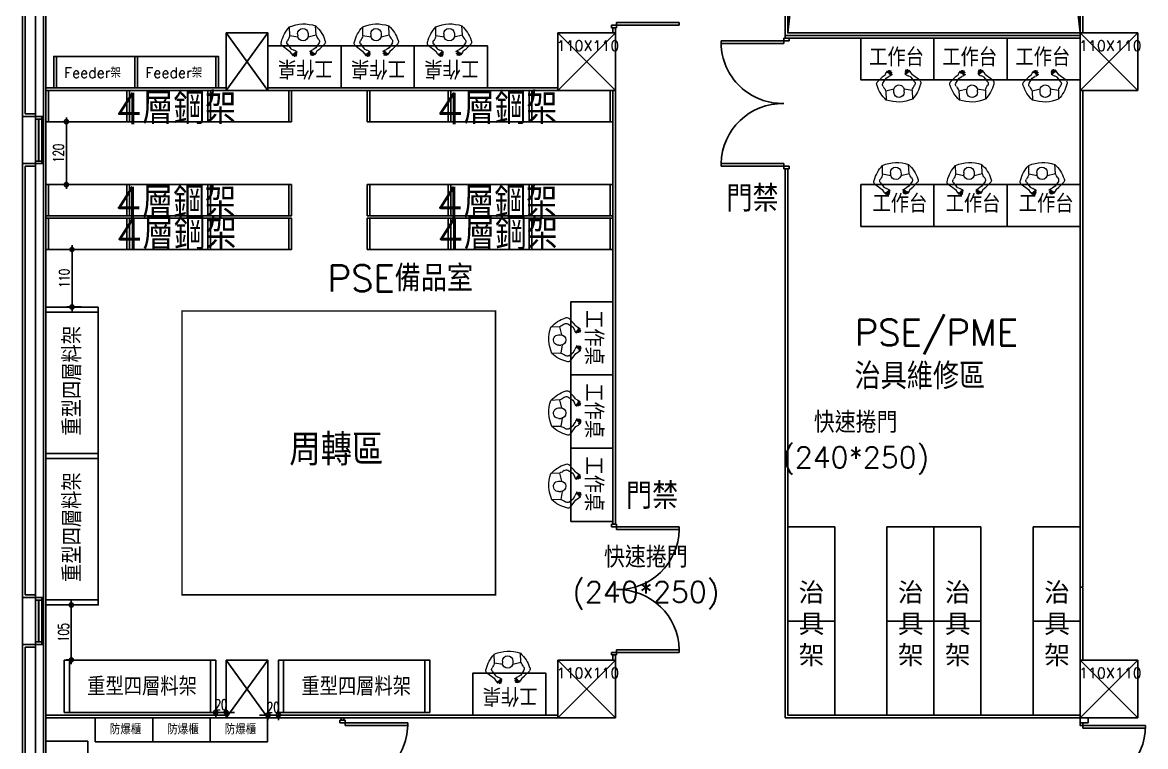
# Model space of a CAD drawing. Extents: x -80 to 56020, y 18240 to 42185.
# Drawn here: x -80 to 2070, y 20690 to 22075 of the extents above; entities that cross this region are included whole.
import ezdxf
from ezdxf.enums import TextEntityAlignment as Align

# ---------------------------------------------------------------- set-up
doc = ezdxf.new("R2010")
doc.units = 0
doc.header["$LTSCALE"] = 200
doc.linetypes.add('HIDDEN', pattern=[0.3, 0.2, -0.1])
doc.linetypes.add('XFAB-L20$0$HIDDEN', pattern=[0.3, 0.2, -0.1])
doc.layers.add('2', color=2, linetype='Continuous', lineweight=9)
for name, color, linetype in [('XFAB-L20$0$4', 4, 'Continuous'), ('XFAB-L20$0$8', 8, 'Continuous'), ('XFAB-L20$0$BEAM', 5, 'Continuous'), ('XFAB-L20$0$COL', 1, 'Continuous'), ('XFAB-L20$0$DOR', 4, 'Continuous'), ('XFAB-L20$0$OPEN', 8, 'Continuous'), ('XFAB-L20$0$WALL-C', 6, 'Continuous'), ('XFAB-L20$0$WALL-CR', 5, 'XFAB-L20$0$HIDDEN'), ('XFAB-L20$0$WALL-P', 3, 'Continuous'), ('XFAB-L20$0$WIN', 12, 'Continuous'), ('XFAB-L20$0$WIN-S', 4, 'Continuous'), ('緯穎新設隔間', 151, 'Continuous'), ('緯穎生產設備', 7, 'Continuous')]:
    doc.layers.add(name, color=color, linetype=linetype)
doc.styles.add('C1', font='SIMPLEX.shx', dxfattribs={"bigfont": 'CHINESET.shx'})
doc.styles.add('DIM', font='simplex.shx', dxfattribs={"bigfont": 'chineset.shx'})
doc.styles.add('SIMPLEX', font='SIMPLEX.shx', dxfattribs={"width": 0.7})
doc.styles.add('XFAB-L20$0$CHINA', font='simplex.shx', dxfattribs={"width": 0.75, "bigfont": 'chineset.shx'})
doc.dimstyles.new('CIRM', dxfattribs={"dimtxt": 20, "dimasz": 8, "dimexe": 10, "dimexo": 0, "dimgap": 5, "dimtad": 1, "dimdsep": 46, "dimtxsty": 'SIMPLEX', "dimblk": 'CIR', "dimcen": 10, "dimdle": 10, "dimclrt": 2, "dimazin": 0, "dimtfac": 1, "dimtix": 1, "dimtmove": 2, "dimatfit": 3, "dimldrblk": 'CIR', "dimfxl": 1, "dimtolj": 1, "dimarcsym": 0})

# ---------------------------------------------------------------- blocks, each defined once
blk = doc.blocks.new('XFAB-L20$0$C-110x110')
at = {"layer": 'Defpoints'}
for p, q in [((55, -55), (-55, 55)), ((-55, -55), (55, 55))]:
    blk.add_line(p, q, dxfattribs=at)
at = {"layer": 'XFAB-L20$0$COL'}
blk.add_lwpolyline([(-55, 55), (55, 55), (55, -55), (-55, -55)], close=True, dxfattribs=at)
at = {"layer": 'Defpoints', "style": 'XFAB-L20$0$CHINA'}
blk.add_text('110X110', height=20, dxfattribs=at).set_placement((-57.4, 30.5), align=Align.MIDDLE_LEFT)
blk = doc.blocks.new('XFAB-L20$0$C-80x110')
at = {"layer": 'Defpoints', "linetype": 'ByBlock'}
for p, q in [((40, 55), (-40, -55)), ((40, -55), (-40, 55))]:
    blk.add_line(p, q, dxfattribs=at)
at = {"layer": 'XFAB-L20$0$COL', "linetype": 'ByBlock'}
blk.add_lwpolyline([(-40, 55), (40, 55), (40, -55), (-40, -55)], close=True, dxfattribs=at)
blk = doc.blocks.new('XFAB-L20$0$door')
at = {"layer": 'XFAB-L20$0$DOR'}
blk.add_lwpolyline([(0, 1), (0.04, 1), (0.04, 0), (0, 0)], close=True, dxfattribs=at)
blk.add_arc((0, 0), 1, 0, 90, dxfattribs=at)
blk = doc.blocks.new('A$Cbcfefc82')
at = {"layer": '緯穎新設隔間'}
for p, q in [((0, 260), (0, 255)), ((10, 260), (0, 260)), ((2.5, 265), (2.5, 260)), ((7.5, 265), (2.5, 265)), ((7.5, 260), (2.5, 260)), ((7.5, 265), (7.5, 260)), ((10, 255), (10, 260)), ((0, 255), (10, 255)), ((10, 255), (10, 250)), ((130, 255), (10, 255)), ((10, 250), (130, 250)), ((130, 250), (130, 255)), ((0, 10), (0, 15)), ((0, 15), (10, 15)), ((10, 10), (0, 10)), ((2.5, 10), (2.5, 5)), ((7.5, 10), (2.5, 10)), ((7.5, 10), (2.5, 10)), ((7.5, 5), (2.5, 5)), ((7.5, 10), (7.5, 5)), ((10, 15), (10, 20)), ((10, 20), (130, 20)), ((10, 15), (10, 10)), ((130, 15), (10, 15)), ((130, 20), (130, 15))]:
    blk.add_line(p, q, dxfattribs=at)
for centre, start, end in [((12.5, 252.5), 268.7811, 358.7811), ((12.5, 17.5), 1.2189, 91.2189)]:
    blk.add_arc(centre, 117.5, start, end, dxfattribs=at)
blk = doc.blocks.new('MAN')
at = {"layer": '2', "color": 0}
for p, q in [((60858.6, -155354.4, 0), (60870, -155368.7, 0)), ((60840.9, -155370.2, 0), (60823.9, -155370.6, 0)), ((60844.3, -155385.9, 0), (60840.9, -155370.2, 0)), ((60856.4, -155365, 0), (60865.7, -155371.6, 0)), ((60865.7, -155371.6, 0), (60868.6, -155376.9, 0)), ((60869.4, -155379, 0), (60868.6, -155376.9, 0)), ((60871.9, -155383.1, 0), (60869.5, -155379, 0)), ((60870, -155368.7, 0), (60875, -155371.5, 0)), ((60872.5, -155379.5, 0), (60873.6, -155382.6, 0)), ((60876.1, -155382.8, 0), (60872.6, -155379.1, 0)), ((60873.9, -155377.6, 0), (60877.1, -155381.8, 0)), ((60878.4, -155381.8, 0), (60874, -155377.4, 0)), ((60875, -155371.5, 0), (60879.1, -155374.9, 0)), ((60879.3, -155379.1, 0), (60875.1, -155376.2, 0)), ((60875.1, -155376.2, 0), (60879.5, -155380.9, 0)), ((60875.9, -155374.1, 0), (60875.7, -155374.4, 0)), ((60875.7, -155374.4, 0), (60879.9, -155377.8, 0)), ((60879, -155375.5, 0), (60875.9, -155374.1, 0)), ((60879.8, -155379.2, 0), (60878.6, -155378.7, 0)), ((60879.1, -155374.9, 0), (60879.1, -155375.6, 0)), ((60879.1, -155375.6, 0), (60879.1, -155375.6, 0)), ((60880.4, -155378.8, 0), (60879.8, -155379.2, 0)), ((60879.9, -155377.5, 0), (60880.4, -155378.8, 0)), ((60837.9, -155385.6, 0), (60841.8, -155385.6, 0)), ((60872.3, -155383.2, 0), (60871.8, -155383.1, 0)), ((60873.6, -155382.6, 0), (60872.3, -155383.4, 0)), ((60876.9, -155382.7, 0), (60876.1, -155382.8, 0)), ((60877.1, -155381.8, 0), (60876.9, -155382.7, 0)), ((60879.4, -155381.6, 0), (60878.8, -155381.8, 0)), ((60879.5, -155380.9, 0), (60879.4, -155381.6, 0)), ((60840.9, -155421, 0), (60823.9, -155420.6, 0)), ((60837.9, -155405.6, 0), (60841.8, -155405.6, 0)), ((60844.3, -155405.3, 0), (60840.9, -155421, 0)), ((60856.4, -155426.2, 0), (60865.7, -155419.6, 0)), ((60865.7, -155419.6, 0), (60868.6, -155414.3, 0)), ((60871.6, -155421.3, 0), (60867.7, -155426.9, 0)), ((60869.4, -155412.2, 0), (60868.6, -155414.3, 0)), ((60871.9, -155408.1, 0), (60869.5, -155412.2, 0)), ((60871.6, -155421.3, 0), (60875, -155419.7, 0)), ((60872.3, -155408, 0), (60871.8, -155408.1, 0)), ((60873.6, -155408.6, 0), (60872.3, -155407.8, 0)), ((60872.5, -155411.8, 0), (60873.6, -155408.6, 0)), ((60876.1, -155408.4, 0), (60872.6, -155412.1, 0)), ((60873.9, -155413.6, 0), (60877.1, -155409.5, 0)), ((60878.4, -155409.4, 0), (60874, -155413.8, 0)), ((60875, -155419.7, 0), (60879.1, -155416.3, 0)), ((60875.1, -155415.1, 0), (60879.5, -155410.3, 0)), ((60879.3, -155412.1, 0), (60875.1, -155415.1, 0)), ((60875.7, -155416.8, 0), (60879.9, -155413.4, 0)), ((60875.9, -155417.1, 0), (60875.7, -155416.8, 0)), ((60879, -155415.7, 0), (60875.9, -155417.1, 0)), ((60876.9, -155408.5, 0), (60876.1, -155408.4, 0)), ((60877.1, -155409.5, 0), (60876.9, -155408.5, 0)), ((60879.8, -155412, 0), (60878.6, -155412.5, 0)), ((60879.4, -155409.6, 0), (60878.8, -155409.4, 0)), ((60879.1, -155415.7, 0), (60879.1, -155415.7, 0)), ((60879.1, -155416.3, 0), (60879.1, -155415.7, 0)), ((60879.5, -155410.3, 0), (60879.4, -155409.6, 0)), ((60880.4, -155412.4, 0), (60879.8, -155412, 0)), ((60879.9, -155413.7, 0), (60880.4, -155412.4, 0)), ((60858.6, -155436.8, 0), (60867.7, -155426.9, 0))]:
    blk.add_line(p, q, dxfattribs=at)
for centre, radius, start, end in [((60868.2, -155413.2, 0), 61.4, 105.1858, 136.0975), ((60854.9, -155359.2, 0), 6, 52.8107, 118.216), ((60887.7, -155395.6, 0), 68.5, 158.5887, 201.4113), ((60832.3, -155342.5, 0), 29, 287.1051, 307.0444), ((60853.6, -155370.3, 0), 6, 61.666, 128.6143), ((60837.9, -155395.6, 0), 10, 90, 270), ((60841.8, -155395.6, 0), 10, 270, 90), ((60868.2, -155378, 0), 61.4, 223.9025, 254.8142), ((60832.3, -155448.7, 0), 29, 52.9556, 72.8949), ((60853.6, -155420.9, 0), 6, 231.3857, 298.334), ((60854.9, -155432, 0), 6, 241.784, 307.1893)]:
    blk.add_arc(centre, radius, start, end, dxfattribs=at)
blk = doc.blocks.new('CIR')
at = {"color": 0}
blk.add_line((1, 0), (-1, 0), dxfattribs=at)
at = {"color": 3}
blk.add_circle((0, 0), 0.5, dxfattribs=at)
blk = doc.blocks.new('*D229')
at = {"layer": 'Defpoints', "color": 0, "transparency": 16777216}
for p in [(290, 20855), (310, 20855), (290, 20755)]:
    blk.add_point(p, dxfattribs=at)
at = {"layer": '緯穎生產設備', "color": 0, "lineweight": -2, "transparency": 16777216}
for p, q in [((290, 20855), (290, 20745)), ((310, 20855), (310, 20745)), ((282, 20755), (274, 20755)), ((310, 20755), (290, 20755)), ((318, 20755), (326, 20755))]:
    blk.add_line(p, q, dxfattribs=at)
at = {"layer": '緯穎生產設備', "color": 0, "lineweight": -2, "transparency": 16777216, "xscale": 8, "yscale": 8, "zscale": 8}
blk.add_blockref('CIR', (290, 20755), dxfattribs=at)
at = {"layer": '緯穎生產設備', "color": 0, "lineweight": -2, "transparency": 16777216, "xscale": 8, "yscale": 8, "zscale": 8, "rotation": 180}
blk.add_blockref('CIR', (310, 20755), dxfattribs=at)
at = {"layer": '緯穎生產設備', "color": 2, "transparency": 16777216, "insert": (300, 20770), "char_height": 20, "attachment_point": 5, "style": 'SIMPLEX'}
blk.add_mtext('\\A1;20', dxfattribs=at)
blk = doc.blocks.new('*D230')
at = {"layer": 'Defpoints', "color": 0, "transparency": 16777216}
for p in [(390, 20800), (410, 20800), (410, 20750)]:
    blk.add_point(p, dxfattribs=at)
at = {"layer": '緯穎生產設備', "color": 0, "lineweight": -2, "transparency": 16777216}
for p, q in [((390, 20800), (390, 20740)), ((410, 20800), (410, 20740)), ((382, 20750), (374, 20750)), ((390, 20750), (410, 20750)), ((418, 20750), (426, 20750))]:
    blk.add_line(p, q, dxfattribs=at)
at = {"layer": '緯穎生產設備', "color": 0, "lineweight": -2, "transparency": 16777216, "xscale": 8, "yscale": 8, "zscale": 8}
blk.add_blockref('CIR', (390, 20750), dxfattribs=at)
at = {"layer": '緯穎生產設備', "color": 0, "lineweight": -2, "transparency": 16777216, "xscale": 8, "yscale": 8, "zscale": 8, "rotation": 180}
blk.add_blockref('CIR', (410, 20750), dxfattribs=at)
at = {"layer": '緯穎生產設備', "color": 2, "transparency": 16777216, "insert": (400, 20765), "char_height": 20, "attachment_point": 5, "style": 'SIMPLEX'}
blk.add_mtext('\\A1;20', dxfattribs=at)
blk = doc.blocks.new('*D231')
at = {"layer": 'Defpoints', "color": 0, "transparency": 16777216}
for p in [(200, 21885), (4, 21765), (200, 21765)]:
    blk.add_point(p, dxfattribs=at)
at = {"layer": '緯穎生產設備', "color": 0, "lineweight": -2, "transparency": 16777216}
for p, q in [((200, 21885), (-6, 21885)), ((4, 21877), (4, 21773)), ((200, 21765), (-6, 21765))]:
    blk.add_line(p, q, dxfattribs=at)
at = {"layer": '緯穎生產設備', "color": 0, "lineweight": -2, "transparency": 16777216, "xscale": 8, "yscale": 8, "zscale": 8}
for p, rotation in [((4, 21885), 90), ((4, 21765), 270)]:
    blk.add_blockref('CIR', p, dxfattribs=dict(at, rotation=rotation))
at = {"layer": '緯穎生產設備', "color": 2, "transparency": 16777216, "insert": (-11, 21825), "char_height": 20, "attachment_point": 5, "rotation": 90, "style": 'SIMPLEX'}
blk.add_mtext('\\A1;120', dxfattribs=at)
blk = doc.blocks.new('*D232')
at = {"layer": 'Defpoints', "color": 0, "transparency": 16777216}
for p in [(32.1, 21640.7), (15, 21530.7), (32.1, 21530.7)]:
    blk.add_point(p, dxfattribs=at)
at = {"layer": '緯穎生產設備', "color": 0, "lineweight": -2, "transparency": 16777216}
for p, q in [((32.1, 21640.7), (5, 21640.7)), ((15, 21632.7), (15, 21538.7)), ((32.1, 21530.7), (5, 21530.7))]:
    blk.add_line(p, q, dxfattribs=at)
at = {"layer": '緯穎生產設備', "color": 0, "lineweight": -2, "transparency": 16777216, "xscale": 8, "yscale": 8, "zscale": 8}
for p, rotation in [((15, 21640.7), 90), ((15, 21530.7), 270)]:
    blk.add_blockref('CIR', p, dxfattribs=dict(at, rotation=rotation))
at = {"layer": '緯穎生產設備', "color": 2, "transparency": 16777216, "insert": (0, 21585.7), "char_height": 20, "attachment_point": 5, "rotation": 90, "style": 'SIMPLEX'}
blk.add_mtext('\\A1;110', dxfattribs=at)
blk = doc.blocks.new('*D233')
at = {"layer": 'Defpoints', "color": 0, "transparency": 16777216}
for p in [(15, 20960.7), (13.5, 20855.7), (15, 20855.7)]:
    blk.add_point(p, dxfattribs=at)
at = {"layer": '緯穎生產設備', "color": 0, "lineweight": -2, "transparency": 16777216}
for p, q in [((15, 20960.7), (3.5, 20960.7)), ((13.5, 20952.7), (13.5, 20863.7)), ((15, 20855.7), (3.5, 20855.7))]:
    blk.add_line(p, q, dxfattribs=at)
at = {"layer": '緯穎生產設備', "color": 0, "lineweight": -2, "transparency": 16777216, "xscale": 8, "yscale": 8, "zscale": 8}
for p, rotation in [((13.5, 20960.7), 90), ((13.5, 20855.7), 270)]:
    blk.add_blockref('CIR', p, dxfattribs=dict(at, rotation=rotation))
at = {"layer": '緯穎生產設備', "color": 2, "transparency": 16777216, "insert": (-1.5, 20908.2), "char_height": 20, "attachment_point": 5, "rotation": 90, "style": 'SIMPLEX'}
blk.add_mtext('\\A1;105', dxfattribs=at)

msp = doc.modelspace()

# ---------------------------------------------------------------- linework, layer by layer
at = {"color": 3}
msp.add_line((-34.999, 20510), (-35, 22745), dxfattribs=at)
for points in [[(-20, 21950.001), (-15, 21950.001), (-15, 22010.001), (-20, 22010.001)], [(-35, 21885), (-30, 21885), (-30, 21945), (-35, 21945)], [(580, 21885), (585, 21885), (585, 21945), (580, 21945)], [(-35, 21705), (-30, 21705), (-30, 21765), (-35, 21765)], [(580, 21705), (585, 21705), (585, 21765), (580, 21765)], [(-35, 21640.665), (-30, 21640.665), (-30, 21700.665), (-35, 21700.665)], [(580, 21640.665), (585, 21640.665), (585, 21700.665), (580, 21700.665)], [(65, 21530.664), (-35, 21530.664), (-35, 21520.664), (65, 21520.664)], [(-35, 21250.664), (65, 21250.664), (65, 21520.664), (-35, 21520.664)], [(65, 21250.664), (-35, 21250.664), (-35, 21240.664), (65, 21240.664)], [(-35, 20970.664), (65, 20970.664), (65, 21240.664), (-35, 21240.664)], [(65, 20970.664), (-35, 20970.664), (-35, 20960.664), (65, 20960.664)], [(10, 20755), (10, 20855), (0, 20855), (0, 20755)], [(10, 20855), (10, 20755), (280, 20755), (280, 20855)], [(420, 20755), (420, 20855), (410, 20855), (410, 20755)], [(420, 20855), (420, 20755), (690, 20755), (690, 20855)], [(290, 20755), (290, 20855), (280, 20855), (280, 20755)], [(700, 20755), (700, 20855), (690, 20855), (690, 20755)]]:
    msp.add_lwpolyline(points, close=True)
at = {"layer": 'XFAB-L20$0$4'}
for p, q in [((-49.5, 21890), (-49.5, 21810)), ((-48.5, 21890), (-48.5, 21810)), ((-49.5, 20970), (-49.5, 20890)), ((-48.5, 20970), (-48.5, 20890))]:
    msp.add_line(p, q, dxfattribs=at)
at = {"layer": 'XFAB-L20$0$8'}
for p, q in [((-40, 21895), (-40, 21805)), ((-40, 20975), (-40, 20885))]:
    msp.add_line(p, q, dxfattribs=at)
at = {"layer": 'XFAB-L20$0$BEAM'}
for p, q in [((-80, 21895), (-80, 21805)), ((-80, 20975), (-80, 20885))]:
    msp.add_line(p, q, dxfattribs=at)
at = {"layer": 'XFAB-L20$0$DOR'}
msp.add_lwpolyline([(1945, 20735), (1945, 20730), (1950, 20730), (1950, 20735)], dxfattribs=at)
at = {"layer": 'XFAB-L20$0$OPEN'}
for p, q in [((1945, 26915), (1385, 22055)), ((1385, 26915), (1945, 22055))]:
    msp.add_line(p, q, dxfattribs=at)
msp.add_lwpolyline([(1385, 26915), (1945, 26915), (1945, 22055), (1385, 22055)], close=True, dxfattribs=at)
at = {"layer": 'XFAB-L20$0$WALL-C'}
for p, q in [((-80, 21895), (-80, 22630)), ((-75, 21900), (-75, 22625)), ((-55, 21895), (-80, 21895)), ((-55, 21900), (-75, 21900)), ((-80, 20975), (-80, 21805)), ((-55, 21805), (-80, 21805)), ((-75, 20980), (-75, 21800)), ((-55, 21800), (-75, 21800)), ((-55, 20975), (-80, 20975)), ((-55, 20980), (-75, 20980)), ((-80, 19885), (-80, 20885)), ((-55, 20885), (-80, 20885)), ((-75, 19890), (-75, 20880)), ((-55, 20880), (-75, 20880))]:
    msp.add_line(p, q, dxfattribs=at)
at = {"layer": 'XFAB-L20$0$WALL-CR', "linetype": 'Continuous'}
for p, q in [((1380, 22050), (1380, 26920)), ((1385, 22055), (1385, 26915)), ((1945, 22055), (1945, 23145)), ((1950, 22055), (1950, 23145)), ((1945, 22050), (1380, 22050)), ((1945, 22055), (1385, 22055)), ((1945, 20995), (1945, 21945)), ((1950, 20995), (1950, 21945))]:
    msp.add_line(p, q, dxfattribs=at)
at = {"layer": 'XFAB-L20$0$WALL-CR'}
msp.add_line((1945, 20995), (1950, 20995), dxfattribs=at)
at = {"layer": 'XFAB-L20$0$WALL-P'}
for p, q in [((-55, 21895), (-55, 22630)), ((-55, 21895), (-55, 22630)), ((-55, 21895), (-55, 22630)), ((-55, 21895), (-55, 22630)), ((-40, 21895), (-40, 22630)), ((-55, 21895), (-40, 21895)), ((-55, 20975), (-55, 21805)), ((-55, 20975), (-55, 21805)), ((-55, 20975), (-55, 21805)), ((-55, 21665), (-55, 21805)), ((-55, 21805), (-40, 21805)), ((-40, 20975), (-40, 21805)), ((-55, 20975), (-40, 20975)), ((-55, 19885), (-55, 20885)), ((-55, 20745), (-55, 20885)), ((-55, 20885), (-40, 20885)), ((-55, 20575), (-55, 20885)), ((-40, 19885), (-40, 20885))]:
    msp.add_line(p, q, dxfattribs=at)
at = {"layer": 'XFAB-L20$0$WALL-P', "linetype": 'Continuous'}
for p, q in [((1945, 20745), (1945, 20735)), ((1945, 20735), (1960, 20735)), ((1960, 20745), (1960, 20735))]:
    msp.add_line(p, q, dxfattribs=at)
at = {"layer": 'XFAB-L20$0$WIN', "linetype": 'ByBlock'}
for p, q in [((-55, 21810), (-55, 21890)), ((-43, 21810), (-43, 21890)), ((-55, 20890), (-55, 20970)), ((-43, 20890), (-43, 20970))]:
    msp.add_line(p, q, dxfattribs=at)
at = {"layer": 'XFAB-L20$0$WIN-S'}
for points in [[(-43, 21895), (-43, 21890), (-55, 21890), (-55, 21895)], [(-43, 21810), (-43, 21805), (-55, 21805), (-55, 21810)], [(-43, 20975), (-43, 20970), (-55, 20970), (-55, 20975)], [(-43, 20890), (-43, 20885), (-55, 20885), (-55, 20890)]]:
    msp.add_lwpolyline(points, close=True, dxfattribs=at)
at = {"layer": '緯穎新設隔間'}
for p, q in [((1047.5, 22065), (1047.5, 22070)), ((1047.5, 22070), (1057.5, 22070)), ((1057.5, 22065), (1047.5, 22065)), ((1050, 22065), (1050, 22055)), ((1055, 22065), (1050, 22065)), ((1055, 22065), (1050, 22065)), ((1055, 22065), (1055, 22055)), ((1057.5, 22070), (1057.5, 22075)), ((1057.5, 22075), (1177.5, 22075)), ((1057.5, 22070), (1057.5, 22065)), ((1177.5, 22070), (1057.5, 22070)), ((1177.5, 22075), (1177.5, 22070)), ((1055, 22055), (1050, 22055)), ((1257.5, 22035), (1257.5, 22040)), ((1257.5, 22040), (1377.5, 22040)), ((1377.5, 22040), (1377.5, 22045)), ((1377.5, 22045), (1387.5, 22045)), ((1387.5, 22040), (1377.5, 22040)), ((1377.5, 22040), (1377.5, 22035)), ((1945, 22050), (1380, 22050)), ((1380, 22050), (1380, 22045)), ((1945, 22045), (1380, 22045)), ((1387.5, 22045), (1387.5, 22040)), ((1377.5, 22035), (1257.5, 22035)), ((1050, 21945), (1050, 21115)), ((1055, 21945), (1050, 21945)), ((1055, 21945), (1055, 21115)), ((1377.5, 21805), (1257.5, 21805)), ((1257.5, 21805), (1257.5, 21800)), ((1377.5, 21800), (1377.5, 21805)), ((1257.5, 21800), (1377.5, 21800)), ((1387.5, 21800), (1377.5, 21800)), ((1377.5, 21800), (1377.5, 21795)), ((1377.5, 21795), (1387.5, 21795)), ((1380, 21795), (1380, 20745)), ((1385, 21795), (1385, 20750)), ((1387.5, 21795), (1387.5, 21800)), ((1047.5, 21115), (1047.5, 21110)), ((1057.5, 21115), (1047.5, 21115)), ((1055, 21115), (1050, 21115)), ((1055, 21115), (1050, 21115)), ((1050, 21115), (1055.001, 21115)), ((1057.5, 21110), (1057.5, 21115)), ((1047.5, 21110), (1057.5, 21110)), ((1057.5, 21110), (1057.5, 21105)), ((1177.5, 21110), (1057.5, 21110)), ((1057.5, 21105), (1177.5, 21105)), ((1177.5, 21105), (1177.5, 21110)), ((1945, 20995), (1945, 20855)), ((1950.001, 20993.132), (1950.001, 20855)), ((1047.5, 20865), (1047.5, 20870)), ((1047.5, 20870), (1057.5, 20870)), ((1057.5, 20865), (1047.5, 20865)), ((1055, 20865), (1050, 20865)), ((1050, 20865), (1050, 20855)), ((1055, 20865), (1050, 20865)), ((1055, 20865), (1055, 20855)), ((1057.5, 20870), (1057.5, 20875)), ((1057.5, 20875), (1177.5, 20875)), ((1057.5, 20870), (1057.5, 20865)), ((1177.5, 20870), (1057.5, 20870)), ((1177.5, 20875), (1177.5, 20870)), ((1055, 20855), (1050, 20855)), ((310, 20750), (-35, 20750)), ((310, 20750), (310, 20745)), ((945, 20750), (390, 20750)), ((390, 20750), (390, 20745)), ((945, 20750), (945, 20745)), ((1385, 20750), (1945, 20750)), ((310, 20745), (-35, 20745)), ((945, 20745), (390, 20745)), ((1380, 20745), (1945, 20745))]:
    msp.add_line(p, q, dxfattribs=at)
for points in [[(-35, 21950), (310, 21950), (310, 21945), (-35, 21945)], [(390, 21950), (945, 21950), (945, 21945), (390, 21945)]]:
    msp.add_lwpolyline(points, close=True, dxfattribs=at)
for centre, start, end in [((1375, 22037.5), 181.218875, 271.218875), ((1375, 21802.5), 88.781125, 178.781125), ((1060, 21107.5), 268.781125, 358.781125), ((1060, 20872.5), 1.218875, 91.218875)]:
    msp.add_arc(centre, 117.527, start, end, dxfattribs=at)
at = {"layer": '緯穎生產設備'}
for points in [[(1665, 22045), (1525, 22045), (1525, 21965), (1665, 21965)], [(1805, 22045), (1665, 22045), (1665, 21965), (1805, 21965)], [(1945, 22045), (1805, 22045), (1805, 21965), (1945, 21965)], [(390, 21950), (530, 21950), (530, 22030), (390, 22030)], [(530, 21950), (670, 21950), (670, 22030), (530, 22030)], [(670, 21950), (810, 21950), (810, 22030), (670, 22030)], [(-15, 21950.001), (135, 21950.001), (135, 22010.001), (-15, 22010.001)], [(135, 21950), (140, 21950), (140, 22010), (135, 22010)], [(140, 21950.001), (290, 21950.001), (290, 22010.001), (140, 22010.001)], [(290, 21950), (295, 21950), (295, 22010), (290, 22010)], [(-30, 21885), (120, 21885), (120, 21945), (-30, 21945)], [(120, 21884.999), (125, 21884.999), (125, 21944.999), (120, 21944.999)], [(125, 21885), (275, 21885), (275, 21945), (125, 21945)], [(275, 21884.999), (280, 21884.999), (280, 21944.999), (275, 21944.999)], [(280, 21884.999), (430, 21884.999), (430, 21944.999), (280, 21944.999)], [(430, 21884.999), (435, 21884.999), (435, 21944.999), (430, 21944.999)], [(430, 21884.999), (435, 21884.999), (435, 21944.999), (430, 21944.999)], [(585, 21885), (735, 21885), (735, 21945), (585, 21945)], [(735, 21884.999), (740, 21884.999), (740, 21944.999), (735, 21944.999)], [(740, 21885), (890, 21885), (890, 21945), (740, 21945)], [(890, 21884.999), (895, 21884.999), (895, 21944.999), (890, 21944.999)], [(895, 21884.999), (1045, 21884.999), (1045, 21944.999), (895, 21944.999)], [(1045, 21884.999), (1050, 21884.999), (1050, 21944.999), (1045, 21944.999)], [(1045, 21884.999), (1050, 21884.999), (1050, 21944.999), (1045, 21944.999)], [(-30, 21705), (120, 21705), (120, 21765), (-30, 21765)], [(120, 21704.999), (125, 21704.999), (125, 21764.999), (120, 21764.999)], [(125, 21705), (275, 21705), (275, 21765), (125, 21765)], [(275, 21705), (280, 21705), (280, 21765), (275, 21765)], [(280, 21704.999), (430, 21704.999), (430, 21764.999), (280, 21764.999)], [(430, 21704.999), (435, 21704.999), (435, 21764.999), (430, 21764.999)], [(430, 21704.999), (435, 21704.999), (435, 21764.999), (430, 21764.999)], [(585, 21705), (735, 21705), (735, 21765), (585, 21765)], [(735, 21704.999), (740, 21704.999), (740, 21764.999), (735, 21764.999)], [(740, 21705), (890, 21705), (890, 21765), (740, 21765)], [(890, 21705), (895, 21705), (895, 21765), (890, 21765)], [(895, 21704.999), (1045, 21704.999), (1045, 21764.999), (895, 21764.999)], [(1045, 21704.999), (1050, 21704.999), (1050, 21764.999), (1045, 21764.999)], [(1045, 21704.999), (1050, 21704.999), (1050, 21764.999), (1045, 21764.999)], [(1525, 21685), (1665, 21685), (1665, 21765), (1525, 21765)], [(1665, 21685), (1805, 21685), (1805, 21765), (1665, 21765)], [(1805, 21685), (1945, 21685), (1945, 21765), (1805, 21765)], [(-30, 21640.664), (120, 21640.664), (120, 21700.664), (-30, 21700.664)], [(120, 21640.664), (125, 21640.664), (125, 21700.664), (120, 21700.664)], [(125, 21640.664), (275, 21640.664), (275, 21700.664), (125, 21700.664)], [(275, 21640.664), (280, 21640.664), (280, 21700.664), (275, 21700.664)], [(280, 21640.664), (430, 21640.664), (430, 21700.664), (280, 21700.664)], [(430, 21640.664), (435, 21640.664), (435, 21700.664), (430, 21700.664)], [(430, 21640.664), (435, 21640.664), (435, 21700.664), (430, 21700.664)], [(585, 21640.664), (735, 21640.664), (735, 21700.664), (585, 21700.664)], [(735, 21640.664), (740, 21640.664), (740, 21700.664), (735, 21700.664)], [(740, 21640.664), (890, 21640.664), (890, 21700.664), (740, 21700.664)], [(890, 21640.664), (895, 21640.664), (895, 21700.664), (890, 21700.664)], [(895, 21640.664), (1045, 21640.664), (1045, 21700.664), (895, 21700.664)], [(1045, 21640.664), (1050, 21640.664), (1050, 21700.664), (1045, 21700.664)], [(1045, 21640.664), (1050, 21640.664), (1050, 21700.664), (1045, 21700.664)], [(1050, 21400.665), (1050, 21540.665), (970, 21540.665), (970, 21400.665)], [(1050, 21260.665), (1050, 21400.665), (970, 21400.665), (970, 21260.665)], [(1050, 21120.665), (1050, 21260.665), (970, 21260.665), (970, 21120.665)], [(1475, 21110), (1475, 20930), (1385, 20930), (1385, 21110)], [(1665, 21110), (1665, 20930), (1575, 20930), (1575, 21110)], [(1755, 21110), (1755, 20930), (1665, 20930), (1665, 21110)], [(1945, 21110), (1945, 20930), (1855, 20930), (1855, 21110)], [(1475, 20930), (1475, 20750), (1385, 20750), (1385, 20930)], [(1665, 20930), (1665, 20750), (1575, 20750), (1575, 20930)], [(1755, 20930), (1755, 20750), (1665, 20750), (1665, 20930)], [(1945, 20930), (1945, 20750), (1855, 20750), (1855, 20930)], [(782, 20750), (922, 20750), (922, 20830), (782, 20830)], [(59.33, 20745), (169.33, 20745), (169.33, 20699), (59.33, 20699)], [(169.33, 20745), (279.33, 20745), (279.33, 20699), (169.33, 20699)], [(279.33, 20745), (389.33, 20745), (389.33, 20699), (279.33, 20699)], [(-34.999, 20549.921), (-34.999, 20699.921), (45.001, 20699.921), (45.001, 20549.921)]]:
    msp.add_lwpolyline(points, close=True, dxfattribs=at)
at = {"layer": '緯穎生產設備', "linetype": 'HIDDEN', "ltscale": 2, "const_width": 3}
msp.add_lwpolyline([(825.5, 21523), (825.5, 20980), (225.5, 20980), (225.5, 21523)], close=True, dxfattribs=at)

# ---------------------------------------------------------------- block references
at = {"layer": 'XFAB-L20$0$COL', "linetype": 'ByBlock'}
for p in [(350, 22000), (350, 20800)]:
    msp.add_blockref('XFAB-L20$0$C-80x110', p, dxfattribs=at)
at = {"layer": 'XFAB-L20$0$COL'}
for p in [(1000, 22000), (1000, 22000), (2000, 22000), (1000, 20800), (2000, 20800)]:
    msp.add_blockref('XFAB-L20$0$C-110x110', p, dxfattribs=at)
at = {"layer": 'XFAB-L20$0$DOR', "xscale": -120, "yscale": -120, "zscale": 120, "rotation": 90}
msp.add_blockref('XFAB-L20$0$door', (1950, 20730), dxfattribs=at)
at = {"layer": '緯穎新設隔間'}
msp.add_blockref('A$Cbcfefc82', (527.5, 20480), dxfattribs=at)
at = {"layer": '緯穎生產設備', "color": 0, "linetype": 'ByBlock', "lineweight": 20, "xscale": -1}
for p, rotation in [((-157055.715, 77179.137, 0), 92.09166994486064), ((-156915.715, 77179.137, 0), 92.09166994486064), ((-156775.715, 77179.137, 0), 92.09166994486064), ((159110.715, -33184.137, 0), 272.0916699448607), ((159250.715, -33184.137, 0), 272.0916699448607), ((159390.715, -33184.137, 0), 272.0916699448607), ((-155920.715, 76914.137, 0), 92.09166994486064), ((-155780.715, 76914.137, 0), 92.09166994486064), ((-155640.715, 76914.137, 0), 92.09166994486064), ((-54179.137, -136045.051, 0), 182.0916699448607), ((-54179.137, -136185.051, 0), 182.0916699448607), ((-54179.137, -136325.051, 0), 182.0916699448607), ((-156663.715, 75979.137, 0), 92.09166994486064)]:
    msp.add_blockref('MAN', p, dxfattribs=dict(at, rotation=rotation))

# ---------------------------------------------------------------- texts
at = {"color": 3, "attachment_point": 1, "style": 'DIM'}
for s, width, heights, insert, char_height in [('PSE/PME\\P治具維修區', 357.33297, [157.953], (1512.925, 21506.809), 50), ('\\pxqc;{\\C6;快速捲門\\P(240*250)}', 350.82918, [170.755], (1339.716, 21329.965), 40), ('\\pxqc;{\\C6;快速捲門\\P(240*250)}', 350.82918, [170.755], (938, 21072.119), 40)]:
    msp.add_mtext_dynamic_manual_height_columns(s, width=width, gutter_width=189.286, heights=heights, dxfattribs=dict(at, insert=insert, char_height=char_height))
at = {"char_height": 35, "attachment_point": 1, "rotation": 90, "style": 'C1'}
for insert in [(-2.373, 21284.576), (-2.373, 21004.576)]:
    msp.add_mtext_dynamic_manual_height_columns('重型四層料架', width=211.76079, gutter_width=1069.173, heights=[0], dxfattribs=dict(at, insert=insert))
at = {"char_height": 35, "attachment_point": 1, "style": 'C1'}
for insert in [(43.911, 20822.373), (453.911, 20822.373)]:
    msp.add_mtext_dynamic_manual_height_columns('重型四層料架', width=211.76079, gutter_width=1069.173, heights=[0], dxfattribs=dict(at, insert=insert))
at = {"layer": '緯穎新設隔間', "char_height": 50, "attachment_point": 1, "style": 'DIM'}
for insert in [(1267.53, 21763.205), (1075.307, 21194.416)]:
    msp.add_mtext_dynamic_manual_height_columns('{\\C3;門禁}', width=115.06919, gutter_width=150, heights=[57.032], dxfattribs=dict(at, insert=insert))
at = {"layer": '緯穎生產設備', "attachment_point": 1, "style": 'C1'}
for s, width, gutter_width, heights, insert, char_height in [('工作台', 106.85926, 1069.173, [0], (1540.868, 22026.077), 35), ('工作台', 106.85926, 1069.173, [0], (1680.868, 22026.077), 35), ('工作台', 106.85926, 1069.173, [0], (1820.868, 22026.077), 35), ('Feeder架', 126.60516, 17.994, [23.666], (-0.605, 21989), 20), ('Feeder架', 126.60516, 17.994, [23.666], (155, 21989), 20), ('4層鋼架', 250.02968, 17.994, [55.665], (97.864, 21940.664), 60), ('4層鋼架', 250.02968, 17.994, [55.665], (712.864, 21940.664), 60), ('4層鋼架', 250.02968, 17.994, [55.665], (97.395, 21760.664), 60), ('4層鋼架', 250.02968, 17.994, [55.665], (712.395, 21760.664), 60), ('工作台', 106.85926, 1069.173, [0], (1547.234, 21745.875), 35), ('工作台', 106.85926, 1069.173, [0], (1687.234, 21745.875), 35), ('工作台', 106.85926, 1069.173, [0], (1827.234, 21745.875), 35), ('4層鋼架', 250.02968, 17.994, [55.665], (98.665, 21700.664), 60), ('4層鋼架', 250.02968, 17.994, [55.665], (713.665, 21700.664), 60), ('周轉區', 183.06392, 17.994, [55.665], (430.834, 21287.592), 60), ('{\\fMicrosoft JhengHei|b0|i0|c136|p34;治具架}', 36.73734, 1069.173, [0], (1405.991, 21002.999), 36), ('{\\fMicrosoft JhengHei|b0|i0|c136|p34;治具架}', 36.73734, 1069.173, [0], (1595.991, 21002.999), 36), ('{\\fMicrosoft JhengHei|b0|i0|c136|p34;治具架}', 36.73734, 1069.173, [0], (1685.991, 21002.999), 36), ('{\\fMicrosoft JhengHei|b0|i0|c136|p34;治具架}', 36.73734, 1069.173, [0], (1875.991, 21002.999), 36), ('防爆櫃', 60, 1069.173, [26.346], (87.33, 20733), 20), ('防爆櫃', 60, 1069.173, [26.346], (197.33, 20733), 20), ('防爆櫃', 60, 1069.173, [26.346], (307.33, 20733), 20)]:
    msp.add_mtext_dynamic_manual_height_columns(s, width=width, gutter_width=gutter_width, heights=heights, dxfattribs=dict(at, insert=insert, char_height=char_height))
at = {"layer": '緯穎生產設備', "char_height": 35, "attachment_point": 1, "style": 'C1'}
for insert, rotation in [((514.132, 21968.923), 180), ((654.132, 21968.923), 180), ((794.132, 21968.923), 180), ((1031.077, 21524.796), 270), ((1031.077, 21384.796), 270), ((1031.077, 21244.796), 270), ((906.132, 20768.923), 180)]:
    msp.add_mtext_dynamic_manual_height_columns('工作桌', width=106.85926, gutter_width=1069.173, heights=[0], dxfattribs=dict(at, insert=insert, rotation=rotation))
at = {"layer": '緯穎生產設備', "color": 3, "insert": (504, 21610.5), "char_height": 50, "attachment_point": 1, "style": 'DIM'}
msp.add_mtext_dynamic_manual_height_columns('PSE備品室', width=318.02657, gutter_width=189.286, heights=[66.3], dxfattribs=at)

# ---------------------------------------------------------------- dimensions: what is measured, and where the dimension line sits
at = {"layer": '緯穎生產設備'}
for base, p1, p2, picture, middle in [((3.962, 21765), (200, 21885), (200, 21765), '*D231', (-11.038, 21825)), ((15, 21530.664), (32.115, 21640.664), (32.115, 21530.664), '*D232', (0, 21585.664)), ((13.5, 20855.664), (15, 20960.664), (15, 20855.664), '*D233', (-1.5, 20908.164))]:
    dim = msp.add_linear_dim(base=base, p1=p1, p2=p2, angle=90, dimstyle='CIRM', dxfattribs=at)
    dim.commit()
    dim.dimension.update_dxf_attribs({"geometry": picture, "text_midpoint": middle})
for base, p1, p2, picture, middle in [((290, 20755), (310, 20855), (290, 20855), '*D229', (300, 20770)), ((410, 20750), (390, 20800), (410, 20800), '*D230', (400, 20765))]:
    dim = msp.add_linear_dim(base=base, p1=p1, p2=p2, dimstyle='CIRM', dxfattribs=at)
    dim.commit()
    dim.dimension.update_dxf_attribs({"geometry": picture, "text_midpoint": middle})

doc.saveas('drawing.dxf')
